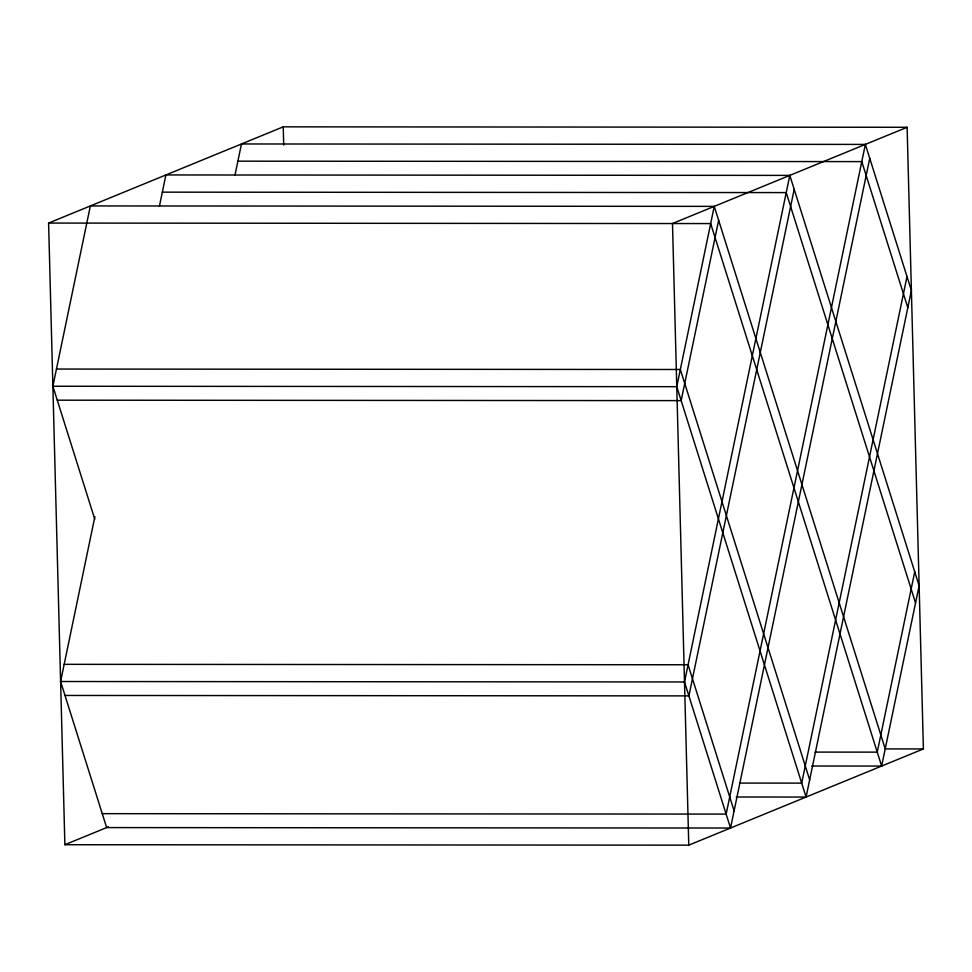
<?xml version="1.0" encoding="UTF-8"?>
<svg xmlns="http://www.w3.org/2000/svg" width="972" height="972" viewBox="0 0 972 972"><rect width="100%" height="100%" fill="white"/><g stroke="black" fill="none" stroke-linecap="round" stroke-linejoin="round"><path stroke-width="1.46" d="M94.77 519.182L52.877 386.248L90.36 205.93L714.25 206.368L885.213 748.865M869.746 158.339L730.531 828.035L106.641 827.585L60.604 681.518L94.879 516.63M159.432 206.149L165.908 174.948L789.811 175.397L919.123 585.752L881.64 766.07L811.814 766.021M234.981 175.154L241.469 143.965L865.359 144.415L911.396 290.482L806.092 797.052L736.254 797.004M806.092 797.052L676.767 386.686L714.25 206.368M718.648 220.304L681.153 400.622L57.263 400.185M730.531 828.035L684.495 681.955L789.811 175.397M794.197 189.321L688.893 695.891L64.99 695.454M865.359 144.415L726.145 814.099L102.254 813.661M907.01 276.546L801.693 783.116L739.461 783.08M914.737 571.815L877.254 752.134L815.01 752.097M48.6 223.062L283.229 126.846L907.119 127.283L923.4 748.938L688.771 845.154L64.881 844.717L48.6 223.062L710.678 223.572L881.64 766.07M907.119 127.283L672.49 223.499L688.771 845.154M64.881 844.717L108.427 826.856M237.897 161.17L861.787 161.607L907.824 307.674M162.336 192.152L786.239 192.59L915.551 602.944M56.449 369.056L680.339 369.494L809.664 779.848M52.877 386.248L676.767 386.686M64.176 664.326L688.079 664.763L734.103 810.83M60.604 681.518L684.495 681.955M885.456 748.914L923.4 748.938M283.229 126.846L283.703 145.047"/></g></svg>
